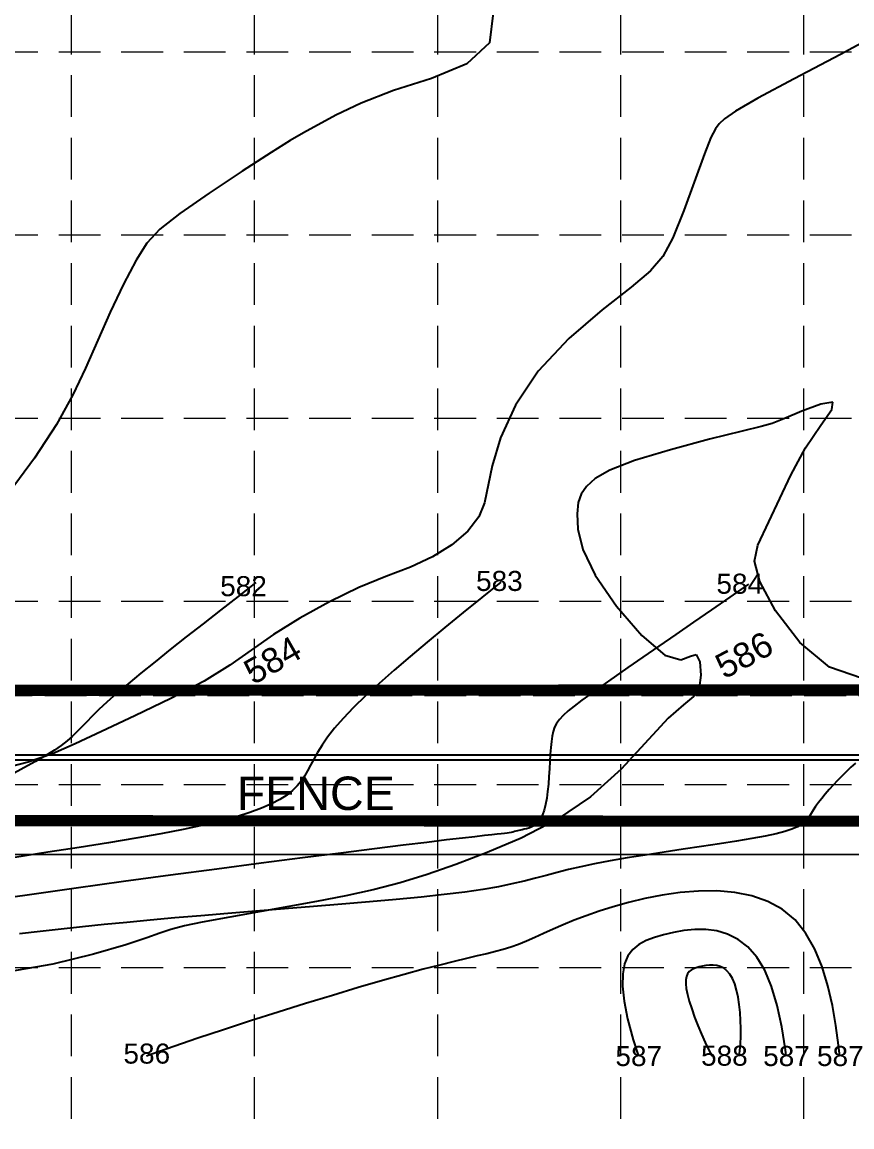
# Model space of a CAD drawing. Header units: inches. Extents: x 638 to 17512, y -393 to 10164.
# Drawn here: x 7162 to 8355, y 7026 to 8614 of the extents above; entities that cross this region are included whole.
import ezdxf
from ezdxf.enums import TextEntityAlignment as Align

# ---------------------------------------------------------------- set-up
doc = ezdxf.new("R2010")
doc.units = ezdxf.units.IN
doc.header["$LTSCALE"] = 600
doc.header["$MEASUREMENT"] = 0
for name, pattern in [('ADJOINERS', [2.85, 2.5, -0.05, 0.1, -0.05, 0.1, -0.05]), ('DASHED', [0.75, 0.5, -0.25]), ('ESMT', [0.13, 0.1, -0.03]), ('HIDDEN', [0.375, 0.25, -0.125])]:
    doc.linetypes.add(name, pattern=pattern)
for name, color, linetype in [('Contour Lines Existing', 8, 'Continuous'), ('EC', 8, 'Continuous'), ('GRID', 254, 'HIDDEN'), ('LIMITS', 1, 'DASHED'), ('NEW - SEWER SERVICE', 5, 'Continuous'), ('NEW - TEXT 3', 1, 'Continuous'), ('s EASEMENTS', 8, 'ESMT'), ('s MAINT_TOPO', 7, 'Continuous'), ('s SURVEY - ADJOINERS', 7, 'ADJOINERS')]:
    doc.layers.add(name, color=color, linetype=linetype)
doc.styles.get("Standard").update_dxf_attribs({"font": 'ARIAL.TTF'})

msp = doc.modelspace()

# ---------------------------------------------------------------- linework, layer by layer
at = {"layer": 'Contour Lines Existing'}
for p, q in [((7498.1, 7808.3), (7472.4, 7788.4)), ((7850.2, 7809), (7823, 7787)), ((8206.4, 7806), (8179.6, 7787.5)), ((7472.4, 7788.4), (7447, 7768.6)), ((7823, 7787), (7796.1, 7765.2)), ((8179.6, 7787.5), (8153.1, 7769.2)), ((7447, 7768.6), (7422.1, 7749.1)), ((7796.1, 7765.2), (7769.7, 7743.6)), ((8153.1, 7769.2), (8127.1, 7751.3)), ((7422.1, 7749.1), (7397.9, 7730.2)), ((8127.1, 7751.3), (8101.8, 7733.8)), ((7769.7, 7743.6), (7744.2, 7722.5)), ((8101.8, 7733.8), (8077.5, 7717)), ((7397.9, 7730.2), (7374.8, 7711.9)), ((7744.2, 7722.5), (7719.8, 7702)), ((8077.5, 7717), (8054.5, 7701)), ((7374.8, 7711.9), (7353, 7694.5)), ((7719.8, 7702), (7696.7, 7682.2)), ((7353, 7694.5), (7332.7, 7678.1)), ((8032.9, 7686), (8013.1, 7672.2)), ((8054.5, 7701), (8032.9, 7686)), ((7332.7, 7678.1), (7314.2, 7662.8)), ((7696.7, 7682.2), (7675.2, 7663.3)), ((8013.1, 7672.2), (7995.3, 7659.6)), ((7314.2, 7662.8), (7297.8, 7648.9)), ((7675.2, 7663.3), (7655.7, 7645.3)), ((7995.3, 7659.6), (7979.8, 7648.5)), ((7297.8, 7648.9), (7283.7, 7636.4)), ((7655.7, 7645.3), (7638.3, 7628.5)), ((7966.7, 7639), (7955.8, 7630.8)), ((7979.8, 7648.5), (7966.7, 7639)), ((7272, 7625.6), (7262.4, 7616.1)), ((7283.7, 7636.4), (7272, 7625.6)), ((7638.3, 7628.5), (7623.4, 7613.1)), ((7947, 7623.7), (7939.9, 7617.3)), ((7955.8, 7630.8), (7947, 7623.7)), ((7254.3, 7607.8), (7247.2, 7600.4)), ((7262.4, 7616.1), (7254.3, 7607.8)), ((7623.4, 7613.1), (7611.1, 7599)), ((7930.4, 7605.9), (7927.4, 7600.2)), ((7934.5, 7611.5), (7930.4, 7605.9)), ((7939.9, 7617.3), (7934.5, 7611.5)), ((7240.6, 7593.6), (7233.9, 7587.2)), ((7247.2, 7600.4), (7240.6, 7593.6)), ((7611.1, 7599), (7601.1, 7586.2)), ((7925.3, 7594.1), (7923.8, 7587.5)), ((7927.4, 7600.2), (7925.3, 7594.1)), ((7218.2, 7574.3), (7208.2, 7567.3)), ((7226.6, 7580.8), (7218.2, 7574.3)), ((7233.9, 7587.2), (7226.6, 7580.8)), ((7593.1, 7574.6), (7586.6, 7564.1)), ((7601.1, 7586.2), (7593.1, 7574.6)), ((7922.8, 7579.9), (7921.9, 7571.2)), ((7923.8, 7587.5), (7922.8, 7579.9)), ((7196, 7559.7), (7181.3, 7551.1)), ((7208.2, 7567.3), (7196, 7559.7)), ((7586.6, 7564.1), (7581.2, 7554.5)), ((7921.2, 7561.5), (7920.6, 7551.2)), ((7921.9, 7571.2), (7921.2, 7561.5)), ((7181.3, 7551.1), (7164.5, 7541.8)), ((7576.6, 7545.7), (7572.3, 7537.6)), ((7581.2, 7554.5), (7576.6, 7545.7)), ((7920.6, 7551.2), (7920, 7540.4)), ((8353.6, 7542.8), (8347, 7536.6)), ((8360.3, 7548.7), (8353.6, 7542.8)), ((7164.5, 7541.8), (7146, 7532)), ((7567.9, 7530.1), (7563.2, 7522.9)), ((7572.3, 7537.6), (7567.9, 7530.1)), ((7919.3, 7529.5), (7918.5, 7518.6)), ((7920, 7540.4), (7919.3, 7529.5)), ((8340.5, 7530.2), (8334.1, 7523.7)), ((8347, 7536.6), (8340.5, 7530.2)), ((7557.5, 7516.1), (7550.7, 7509.4)), ((7563.2, 7522.9), (7557.5, 7516.1)), ((7918.5, 7518.6), (7917.4, 7508.1)), ((8322.2, 7510.7), (8316.7, 7504.3)), ((8328, 7517.2), (8322.2, 7510.7)), ((8334.1, 7523.7), (8328, 7517.2)), ((7532.3, 7496.4), (7520.3, 7490.1)), ((7542.4, 7502.8), (7532.3, 7496.4)), ((7550.7, 7509.4), (7542.4, 7502.8)), ((7916.1, 7498.2), (7914.5, 7489.1)), ((7917.4, 7508.1), (7916.1, 7498.2)), ((8311.5, 7498), (8306.9, 7492)), ((8316.7, 7504.3), (8311.5, 7498)), ((7506.1, 7483.9), (7489.5, 7477.7)), ((7520.3, 7490.1), (7506.1, 7483.9)), ((7912.5, 7481.1), (7910.1, 7474.4)), ((7914.5, 7489.1), (7912.5, 7481.1)), ((8299.2, 7481.1), (8296.3, 7476.2)), ((8302.8, 7486.3), (8299.2, 7481.1)), ((8306.9, 7492), (8302.8, 7486.3)), ((7447.9, 7465.5), (7422.4, 7459.4)), ((7470.1, 7471.6), (7447.9, 7465.5)), ((7489.5, 7477.7), (7470.1, 7471.6)), ((7904.1, 7464.6), (7900.8, 7461.2)), ((7907.2, 7469), (7904.1, 7464.6)), ((7910.1, 7474.4), (7907.2, 7469)), ((8287.1, 7464), (8282.6, 7460.4)), ((8290.6, 7467.8), (8287.1, 7464)), ((8293.5, 7471.8), (8290.6, 7467.8)), ((8296.3, 7476.2), (8293.5, 7471.8)), ((7361.2, 7447.1), (7325.3, 7440.8)), ((7393.6, 7453.3), (7361.2, 7447.1)), ((7422.4, 7459.4), (7393.6, 7453.3)), ((7850.8, 7447.1), (7845, 7446.5)), ((7855.3, 7447.6), (7850.8, 7447.1)), ((7859.1, 7448.2), (7855.3, 7447.6)), ((7862.3, 7448.7), (7859.1, 7448.2)), ((7865.1, 7449.2), (7862.3, 7448.7)), ((7867.6, 7449.7), (7865.1, 7449.2)), ((7869.8, 7450.3), (7867.6, 7449.7)), ((7871.9, 7450.8), (7869.8, 7450.3)), ((7874, 7451.4), (7871.9, 7450.8)), ((7876.1, 7451.9), (7874, 7451.4)), ((7878.4, 7452.4), (7876.1, 7451.9)), ((7881, 7453), (7878.4, 7452.4)), ((7883.9, 7453.6), (7881, 7453)), ((7887, 7454.3), (7883.9, 7453.6)), ((7890.4, 7455.2), (7887, 7454.3)), ((7893.8, 7456.6), (7890.4, 7455.2)), ((7897.4, 7458.6), (7893.8, 7456.6)), ((7900.8, 7461.2), (7897.4, 7458.6)), ((8246, 7447.2), (8230.2, 7443.8)), ((8258.7, 7450.5), (8246, 7447.2)), ((8268.8, 7453.8), (8258.7, 7450.5)), ((8276.6, 7457.1), (8268.8, 7453.8)), ((8282.6, 7460.4), (8276.6, 7457.1)), ((7286.1, 7434.3), (7244, 7427.6)), ((7325.3, 7440.8), (7286.1, 7434.3)), ((7743.9, 7434.9), (7709.6, 7430.7)), ((7772.1, 7438.3), (7743.9, 7434.9)), ((7794.9, 7441), (7772.1, 7438.3)), ((7812.8, 7443), (7794.9, 7441)), ((7826.7, 7444.5), (7812.8, 7443)), ((7837.2, 7445.7), (7826.7, 7444.5)), ((7845, 7446.5), (7837.2, 7445.7)), ((8164.8, 7432.8), (8138.9, 7428.9)), ((8189.1, 7436.6), (8164.8, 7432.8)), ((8211.1, 7440.3), (8189.1, 7436.6)), ((8230.2, 7443.8), (8211.1, 7440.3)), ((7198.9, 7420.6), (7151.3, 7413.2)), ((7244, 7427.6), (7198.9, 7420.6)), ((7620, 7419.5), (7565.2, 7412.6)), ((7668.4, 7425.6), (7620, 7419.5)), ((7709.6, 7430.7), (7668.4, 7425.6)), ((8057.9, 7416.7), (8031.9, 7412.5)), ((8084.9, 7420.9), (8057.9, 7416.7)), ((8112.1, 7424.9), (8084.9, 7420.9)), ((8138.9, 7428.9), (8112.1, 7424.9)), ((7505.4, 7404.8), (7441.7, 7396.5)), ((7565.2, 7412.6), (7505.4, 7404.8)), ((7965.2, 7399.9), (7947.4, 7395.7)), ((7985, 7404.1), (7965.2, 7399.9)), ((8007.3, 7408.3), (7985, 7404.1)), ((8031.9, 7412.5), (8007.3, 7408.3)), ((7375.4, 7387.6), (7307.6, 7378.5)), ((7441.7, 7396.5), (7375.4, 7387.6)), ((7915.5, 7387.3), (7900, 7383.2)), ((7931.1, 7391.5), (7915.5, 7387.3)), ((7947.4, 7395.7), (7931.1, 7391.5)), ((7239.5, 7369.1), (7172.5, 7359.6)), ((7307.6, 7378.5), (7239.5, 7369.1)), ((7846.6, 7371.1), (7824.2, 7367.3)), ((7866.2, 7375.1), (7846.6, 7371.1)), ((7883.7, 7379.1), (7866.2, 7375.1)), ((7900, 7383.2), (7883.7, 7379.1)), ((7172.5, 7359.6), (7107.7, 7350.2)), ((7699.7, 7352.7), (7661.5, 7349.2)), ((7735.7, 7356.2), (7699.7, 7352.7)), ((7768.9, 7359.8), (7735.7, 7356.2)), ((7798.5, 7363.5), (7768.9, 7359.8)), ((7824.2, 7367.3), (7798.5, 7363.5)), ((8057.1, 7354.1), (8033.5, 7348.5)), ((8082.2, 7359), (8057.1, 7354.1)), ((8108.1, 7362.7), (8082.2, 7359)), ((8134.4, 7364.8), (8108.1, 7362.7)), ((8160.7, 7365), (8134.4, 7364.8)), ((8186.4, 7362.9), (8160.7, 7365)), ((8210.9, 7358), (8186.4, 7362.9)), ((8234, 7350.1), (8210.9, 7358)), ((7498, 7336), (7457.6, 7332.8)), ((7539.2, 7339.2), (7498, 7336)), ((7580.6, 7342.5), (7539.2, 7339.2)), ((7621.6, 7345.9), (7580.6, 7342.5)), ((7661.5, 7349.2), (7621.6, 7345.9)), ((7991.4, 7336.1), (7972.9, 7329.5)), ((8011.6, 7342.4), (7991.4, 7336.1)), ((8033.5, 7348.5), (8011.6, 7342.4)), ((8254.9, 7338.7), (8234, 7350.1)), ((8273.4, 7323.4), (8254.9, 7338.7)), ((7346.2, 7323.1), (7312.4, 7319.9)), ((7381.5, 7326.3), (7346.2, 7323.1)), ((7418.6, 7329.5), (7381.5, 7326.3)), ((7457.6, 7332.8), (7418.6, 7329.5)), ((7955.7, 7322.9), (7939.9, 7316.4)), ((7972.9, 7329.5), (7955.7, 7322.9)), ((8288.9, 7304.1), (8273.4, 7323.4)), ((7187.9, 7306.7), (7158.3, 7303.2)), ((7217.9, 7310), (7187.9, 7306.7)), ((7248.5, 7313.4), (7217.9, 7310)), ((7279.9, 7316.6), (7248.5, 7313.4)), ((7312.4, 7319.9), (7279.9, 7316.6)), ((7925.3, 7310), (7911.7, 7303.9)), ((7939.9, 7316.4), (7925.3, 7310)), ((8098.4, 7305.5), (8084.1, 7302.1)), ((8113.5, 7308.2), (8098.4, 7305.5)), ((8129.1, 7309.7), (8113.5, 7308.2)), ((8144.9, 7309.7), (8129.1, 7309.7)), ((8160.8, 7307.6), (8144.9, 7309.7)), ((8176.3, 7303), (8160.8, 7307.6)), ((8301.7, 7281.4), (8288.9, 7304.1)), ((7875.6, 7288.3), (7864.7, 7284.4)), ((7887, 7292.9), (7875.6, 7288.3)), ((7899, 7298.1), (7887, 7292.9)), ((7911.7, 7303.9), (7899, 7298.1)), ((8059, 7293.8), (8048.6, 7288.2)), ((8070.9, 7298.3), (8059, 7293.8)), ((8084.1, 7302.1), (8070.9, 7298.3)), ((8191.3, 7295.5), (8176.3, 7303)), ((8205.3, 7284.7), (8191.3, 7295.5)), ((7830, 7274.8), (7816.3, 7271.6)), ((7842.3, 7277.9), (7830, 7274.8)), ((7853.7, 7281), (7842.3, 7277.9)), ((7864.7, 7284.4), (7853.7, 7281)), ((8039.9, 7281), (8032.9, 7271.9)), ((8048.6, 7288.2), (8039.9, 7281)), ((8218.2, 7270), (8205.3, 7284.7)), ((8312.1, 7256), (8301.7, 7281.4)), ((7762.4, 7258.6), (7738.6, 7252.5)), ((7783, 7263.7), (7762.4, 7258.6)), ((7800.8, 7267.9), (7783, 7263.7)), ((7816.3, 7271.6), (7800.8, 7267.9)), ((8028, 7260.3), (8025.4, 7245.9)), ((8032.9, 7271.9), (8028, 7260.3)), ((8140.1, 7257.1), (8135.4, 7256)), ((8145.1, 7258), (8140.1, 7257.1)), ((8150.2, 7258.5), (8145.1, 7258)), ((8155.4, 7258.5), (8150.2, 7258.5)), ((8160.6, 7257.8), (8155.4, 7258.5)), ((8165.7, 7256.3), (8160.6, 7257.8)), ((8229.7, 7251.1), (8218.2, 7270)), ((7711.2, 7245.1), (7679.9, 7236.2)), ((7738.6, 7252.5), (7711.2, 7245.1)), ((8025.4, 7245.9), (8025.1, 7228.1)), ((8117, 7242.3), (8116.1, 7237.5)), ((8118.6, 7246.1), (8117, 7242.3)), ((8120.9, 7249.1), (8118.6, 7246.1)), ((8123.8, 7251.4), (8120.9, 7249.1)), ((8127.2, 7253.3), (8123.8, 7251.4)), ((8131.1, 7254.7), (8127.2, 7253.3)), ((8135.4, 7256), (8131.1, 7254.7)), ((8170.6, 7253.9), (8165.7, 7256.3)), ((8175.2, 7250.3), (8170.6, 7253.9)), ((8179.5, 7245.5), (8175.2, 7250.3)), ((8183.2, 7239.3), (8179.5, 7245.5)), ((8239.5, 7227.6), (8229.7, 7251.1)), ((8320.4, 7228.7), (8312.1, 7256)), ((7645.2, 7226.1), (7608.1, 7215)), ((7679.9, 7236.2), (7645.2, 7226.1)), ((8025.1, 7228.1), (8027.4, 7206.7)), ((8116.1, 7237.5), (8116.1, 7231.7)), ((8116.1, 7231.7), (8116.8, 7224.7)), ((8186.5, 7231.6), (8183.2, 7239.3)), ((8189.1, 7222.6), (8186.5, 7231.6)), ((8247.7, 7200.3), (8239.5, 7227.6)), ((8326.9, 7200.3), (8320.4, 7228.7)), ((7608.1, 7215), (7569.4, 7203.2)), ((8116.8, 7224.7), (8118.5, 7216.3)), ((8118.5, 7216.3), (8118.5, 7216.3)), ((8118.5, 7216.3), (8121.1, 7206.5)), ((8191.3, 7212.5), (8189.1, 7222.6)), ((8193, 7201.8), (8191.3, 7212.5)), ((7569.4, 7203.2), (7529.8, 7190.8)), ((8027.4, 7206.7), (8032.5, 7181.1)), ((8121.1, 7206.5), (8124.6, 7195.5)), ((8124.6, 7195.5), (8128.7, 7183.7)), ((8194.2, 7190.5), (8193, 7201.8)), ((8254.3, 7169.7), (8247.7, 7200.3)), ((8332, 7171.6), (8326.9, 7200.3)), ((7490.3, 7178.2), (7451.5, 7165.6)), ((7529.8, 7190.8), (7490.3, 7178.2)), ((8032.5, 7181.1), (8032.5, 7181.1)), ((8032.5, 7181.1), (8040.5, 7151.2)), ((8128.7, 7183.7), (8133.4, 7171.5)), ((8194.9, 7178.9), (8194.2, 7190.5)), ((8195.2, 7167.3), (8194.9, 7178.9)), ((7451.5, 7165.6), (7414.5, 7153.3)), ((8133.4, 7171.5), (8138.5, 7159.3)), ((8195.1, 7156), (8195.2, 7167.3)), ((8259.3, 7136.9), (8254.3, 7169.7)), ((8335.9, 7143.3), (8332, 7171.6)), ((7414.5, 7153.3), (7379.9, 7141.5)), ((8040.5, 7151.2), (8048, 7127.4)), ((8138.5, 7159.3), (8143.9, 7147.3)), ((8143.9, 7147.3), (8149.4, 7136)), ((8194.7, 7145.3), (8195.1, 7156)), ((7348.6, 7130.4), (7340.6, 7127.4)), ((7379.9, 7141.5), (7348.6, 7130.4)), ((8149.4, 7136), (8154, 7127.4)), ((8192.8, 7127.4), (8193.8, 7135.3)), ((8193.8, 7135.3), (8194.7, 7145.3)), ((8260.3, 7127.4), (8259.3, 7136.9)), ((8337.8, 7127.4), (8335.9, 7143.3))]:
    msp.add_line(p, q, dxfattribs=at)
at = {"layer": 'EC', "color": 35}
for p, q in [((7839.1, 8626.9), (7834, 8584)), ((8410.9, 8606.5), (8338.4, 8567.3)), ((7834, 8584), (7801.3, 8553.6)), ((8338.4, 8567.3), (8271.7, 8532.2)), ((7801.3, 8553.6), (7750.4, 8532.6)), ((7750.4, 8532.6), (7695.9, 8515.4)), ((8271.7, 8532.2), (8219.5, 8504.3)), ((7695.9, 8515.4), (7649.3, 8497.3)), ((7649.3, 8497.3), (7612.7, 8479.8)), ((8219.5, 8504.3), (8187.7, 8485.9)), ((7612.7, 8479.8), (7566.4, 8454.5)), ((8187.7, 8485.9), (8171.7, 8474.7)), ((8164.2, 8467.4), (8158.6, 8460.2)), ((8171.7, 8474.7), (8164.2, 8467.4)), ((7566.4, 8454.5), (7547.4, 8443.6)), ((8152.3, 8447.7), (8142.8, 8424.3)), ((8158.6, 8460.2), (8152.3, 8447.7)), ((7547.4, 8443.6), (7520, 8426.5)), ((7520, 8426.5), (7478.4, 8399.7)), ((8142.8, 8424.3), (8113.4, 8343)), ((7478.4, 8399.7), (7430.7, 8368.1)), ((7430.7, 8368.1), (7388.5, 8338.6)), ((7388.5, 8338.6), (7359.9, 8316.2)), ((8113.4, 8343), (8097.7, 8303.9)), ((7359.9, 8316.2), (7341.2, 8296.1)), ((7341.2, 8296.1), (7325.7, 8271.4)), ((8097.7, 8303.9), (8083.3, 8277)), ((8083.3, 8277), (8065.3, 8256.3)), ((7325.7, 8271.4), (7307.8, 8237.2)), ((8065.3, 8256.3), (8037.4, 8233)), ((7307.8, 8237.2), (7288.5, 8196.7)), ((8037.4, 8233), (7995.8, 8200.3)), ((7288.5, 8196.7), (7252.8, 8116.5)), ((7995.8, 8200.3), (7948, 8159)), ((7948, 8159), (7903.8, 8112.2)), ((7252.8, 8116.5), (7234.6, 8078)), ((7903.8, 8112.2), (7871.1, 8063.2)), ((7234.6, 8078), (7211.2, 8035.6)), ((8327.4, 8067.6), (8310.3, 8064.8)), ((8325.9, 8057.2), (8327.4, 8067.6)), ((7871.1, 8063.2), (7849.8, 8016.3)), ((8282.9, 8054.6), (8257, 8043.6)), ((8310.3, 8064.8), (8282.9, 8054.6)), ((8310.2, 8034.6), (8325.9, 8057.2)), ((7211.2, 8035.6), (7179.8, 7987)), ((8240.5, 8036.9), (8224.7, 8032.4)), ((8257, 8043.6), (8240.5, 8036.9)), ((8288.4, 8002.1), (8310.2, 8034.6)), ((8197.2, 8025.9), (8150.4, 8014.2)), ((8224.7, 8032.4), (8197.2, 8025.9)), ((7849.8, 8016.3), (7837.5, 7976.1)), ((8150.4, 8014.2), (8093.9, 7999.2)), ((7179.8, 7987), (7143.4, 7937.5)), ((8093.9, 7999.2), (8042.3, 7983.6)), ((8267, 7962.7), (8288.4, 8002.1)), ((7837.5, 7976.1), (7826.8, 7922.7)), ((8042.3, 7983.6), (8006.8, 7969.8)), ((7985.6, 7957.6), (7973.4, 7946.5)), ((8006.8, 7969.8), (7985.6, 7957.6)), ((8219.5, 7862), (8267, 7962.7)), ((7973.4, 7946.5), (7965.8, 7935.5)), ((7965.8, 7935.5), (7961.4, 7923.1)), ((7826.8, 7922.7), (7818.5, 7902.6)), ((7961.4, 7923.1), (7959.8, 7906.8)), ((7818.5, 7902.6), (7802.7, 7882.3)), ((7959.8, 7906.8), (7960.7, 7884.8)), ((7802.7, 7882.3), (7779.8, 7862.5)), ((7960.7, 7884.8), (7968, 7855.9)), ((7779.8, 7862.5), (7751.7, 7845)), ((8215, 7839.1), (8219.5, 7862)), ((7751.7, 7845), (7720.1, 7830.6)), ((7968, 7855.9), (7985.9, 7818.7)), ((7720.1, 7830.6), (7684.9, 7817)), ((8222.7, 7809.6), (8215, 7839.1)), ((7684.9, 7817), (7646, 7801.1)), ((7985.9, 7818.7), (8016.5, 7774.2)), ((7646, 7801.1), (7603.7, 7780.7)), ((8245.3, 7767.4), (8222.7, 7809.6)), ((7603.7, 7780.7), (7561.4, 7757.3)), ((8016.5, 7774.2), (8052.9, 7732)), ((8280, 7722.1), (8245.3, 7767.4)), ((7561.4, 7757.3), (7523.3, 7733.6)), ((7523.3, 7733.6), (7491.3, 7711.3)), ((8052.9, 7732), (8086, 7703.9)), ((8322.7, 7686.7), (8280, 7722.1)), ((7491.3, 7711.3), (7460.6, 7689.6)), ((8086, 7703.9), (8108.9, 7697.3)), ((8108.9, 7697.3), (8122.8, 7702.3)), ((8122.8, 7702.3), (8131.1, 7704.8)), ((8131.1, 7704.8), (8136.2, 7694.3)), ((7460.6, 7689.6), (7423.6, 7666.6)), ((8136.2, 7694.3), (8137.9, 7675.4)), ((8368.7, 7670.8), (8322.7, 7686.7)), ((8137.9, 7675.4), (8135.3, 7656.8)), ((7423.6, 7666.6), (7375.9, 7641.7)), ((8135.3, 7656.8), (8127.2, 7644.5)), ((7375.9, 7641.7), (7323.9, 7616.7)), ((8127.2, 7644.5), (8112.6, 7632.7)), ((8112.6, 7632.7), (8090.7, 7613.2)), ((7323.9, 7616.7), (7275.9, 7594.3)), ((8090.7, 7613.2), (8023.2, 7540.1)), ((7275.9, 7594.3), (7238.1, 7576.3)), ((7238.1, 7576.3), (7205.5, 7562.1)), ((7205.5, 7562.1), (7170.6, 7550.1)), ((7170.6, 7550.1), (7127.5, 7539)), ((8023.2, 7540.1), (7979.3, 7500.1)), ((7979.3, 7500.1), (7930.3, 7467.1)), ((7930.3, 7467.1), (7879.5, 7441.1)), ((7879.5, 7441.1), (7830.3, 7420.1)), ((7830.3, 7420.1), (7785.5, 7402.9)), ((7785.5, 7402.9), (7744.2, 7388.6)), ((7744.2, 7388.6), (7705.2, 7376.8)), ((7705.2, 7376.8), (7666.8, 7366.8)), ((7627.3, 7358.2), (7585.2, 7350)), ((7666.8, 7366.8), (7627.3, 7358.2)), ((7585.2, 7350), (7420.6, 7320.1)), ((7420.6, 7320.1), (7395.3, 7314.7)), ((7360.1, 7304.3), (7341.1, 7297.5)), ((7375.9, 7309.6), (7360.1, 7304.3)), ((7395.3, 7314.7), (7375.9, 7309.6)), ((7341.1, 7297.5), (7310.9, 7287.7)), ((7264.3, 7274.3), (7205.9, 7260)), ((7310.9, 7287.7), (7264.3, 7274.3)), ((7205.9, 7260), (7142.5, 7248.6))]:
    msp.add_line(p, q, dxfattribs=at)
at = {"layer": 'GRID', "color": 252, "linetype": 'HIDDEN', "lineweight": 0, "ltscale": 0.4}
for p, q in [((7232.5, 9887.4), (7232.5, 672.4)), ((7495.7, 9887.4), (7495.7, 672.4)), ((7759, 9887.4), (7759, 672.4)), ((8022.2, 9887.4), (8022.2, 672.4)), ((8285.5, 9887.4), (8285.5, 672.4)), ((914.5, 8571.1), (17236, 8571.1)), ((914.5, 8307.9), (17236, 8307.9)), ((914.5, 8044.6), (17236, 8044.6)), ((914.5, 7781.4), (17236, 7781.4)), ((914.5, 7518.1), (17236, 7518.1)), ((914.5, 7254.9), (17236, 7254.9))]:
    msp.add_line(p, q, dxfattribs=at)
at = {"layer": 'LIMITS', "ltscale": 0.5, "const_width": 16, "flags": 128}
msp.add_lwpolyline([(11235.8, 9397.9), (10914.5, 9431.9), (10900.6, 9263), (10089.8, 9324.5), (10095.2, 7654.7), (3247.7, 7651.7), (3240.9, 7469), (10127.1, 7463.9), (10127.9, 2985.9), (10598.3, 2827.7), (11974.3, 2527.3), (11973.2, 3635.2), (12020.9, 3629.8), (12011.9, 8785.1), (11211.6, 9205.7), (11235.8, 9397.9)], close=True, dxfattribs=at)
at = {"layer": 'NEW - SEWER SERVICE', "color": 7, "ltscale": 0.0625}
for p, q in [((10090.9, 7560), (6735.5, 7560)), ((10090.9, 7553), (6735.5, 7553))]:
    msp.add_line(p, q, dxfattribs=at)
at = {"layer": 's EASEMENTS'}
msp.add_line((3216.5, 7646.5), (10156.7, 7646.5), dxfattribs=at)
at = {"layer": 's MAINT_TOPO'}
msp.add_line((5845.2, 7418.6), (8426.3, 7417.4), dxfattribs=at)
at = {"layer": 's SURVEY - ADJOINERS'}
msp.add_line((3256.7, 7466.5), (10118.7, 7466.5), dxfattribs=at)

# ---------------------------------------------------------------- texts
at = {"layer": 'EC', "color": 35}
for s, p in [('582', (7480.2, 7803.1, 6960)), ('583', (7848.1, 7810.6, 6960)), ('584', (8193.7, 7806.6, 6960)), ('586', (7341.1, 7131.3, 7020)), ('587', (8048.5, 7127.8, 7020)), ('588', (8171.6, 7128.3, 7020)), ('587', (8260.9, 7127.8, 7020)), ('587', (8338.3, 7127.8, 7020))]:
    msp.add_text(s, height=28.8, dxfattribs=at).set_placement(p, align=Align.MIDDLE_CENTER)
for s, rotation, p in [('586', 27.8238, (8208.3, 7688.4)), ('584', 29.6212, (7530.7, 7681.2))]:
    msp.add_text(s, height=36, rotation=rotation, dxfattribs=at).set_placement(p, align=Align.CENTER)
at = {"layer": 'NEW - TEXT 3', "color": 7}
msp.add_text('FENCE', height=48, rotation=359.9993, dxfattribs=at).set_placement((7697.7, 7529.4), align=Align.TOP_RIGHT)

doc.saveas('drawing.dxf')
